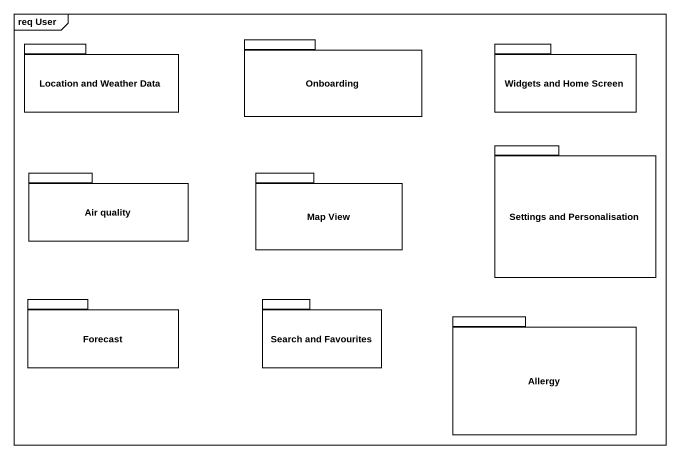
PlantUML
@startuml
mainframe req User
package Onboarding {
}
package "Location and Weather Data" as Location_and_Weather_Data {
}
package "Widgets and Home Screen" as Widgets_and_Home_Screen {
}
package "Settings and Personalisation" as Settings_and_Personalisation {
}
package "Air quality" as Air_quality {
}
package "Map View" as Map_View {
}
package Forecast {
}
package "Search and Favourites" as Search_and_Favourites {
}
package Allergy {
}
@enduml
